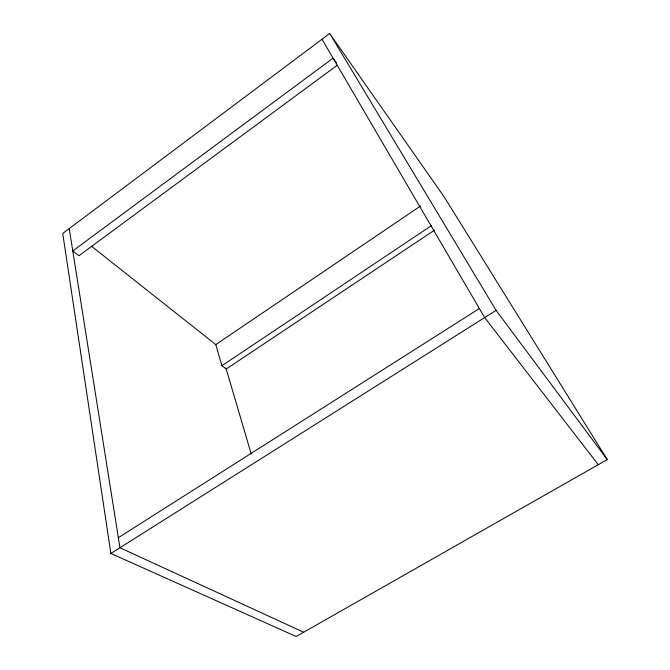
<?xml version="1.0" encoding="UTF-8"?>
<svg xmlns="http://www.w3.org/2000/svg" width="670" height="670" viewBox="0 0 670 670"><rect width="100%" height="100%" fill="white"/><g stroke="black" fill="none" stroke-linecap="round" stroke-linejoin="round"><path stroke-width="1" d="M329.682 33.5L62.729 233.47L110.877 553.47L296.165 636.5L607.271 459.578L444.084 196.745L329.682 33.5L496.093 310.361L607.271 459.578M336.985 65.425L78.968 255.722L72.77 250.957L333.065 58.164L336.633 63.148M420.551 206.008L215.773 344.598L221.921 365.72L226.217 369.028L434.512 230.145M221.921 365.72L431.296 225.715M118.339 537.7L479.368 308.535M110.877 553.47L496.093 310.361M303.678 632.229L119.938 547.75L69.219 228.604M91.346 246.116L215.916 344.707M598.268 464.695L484.653 317.58L322.01 39.245M225.907 367.972L251.242 454.051"/></g></svg>
